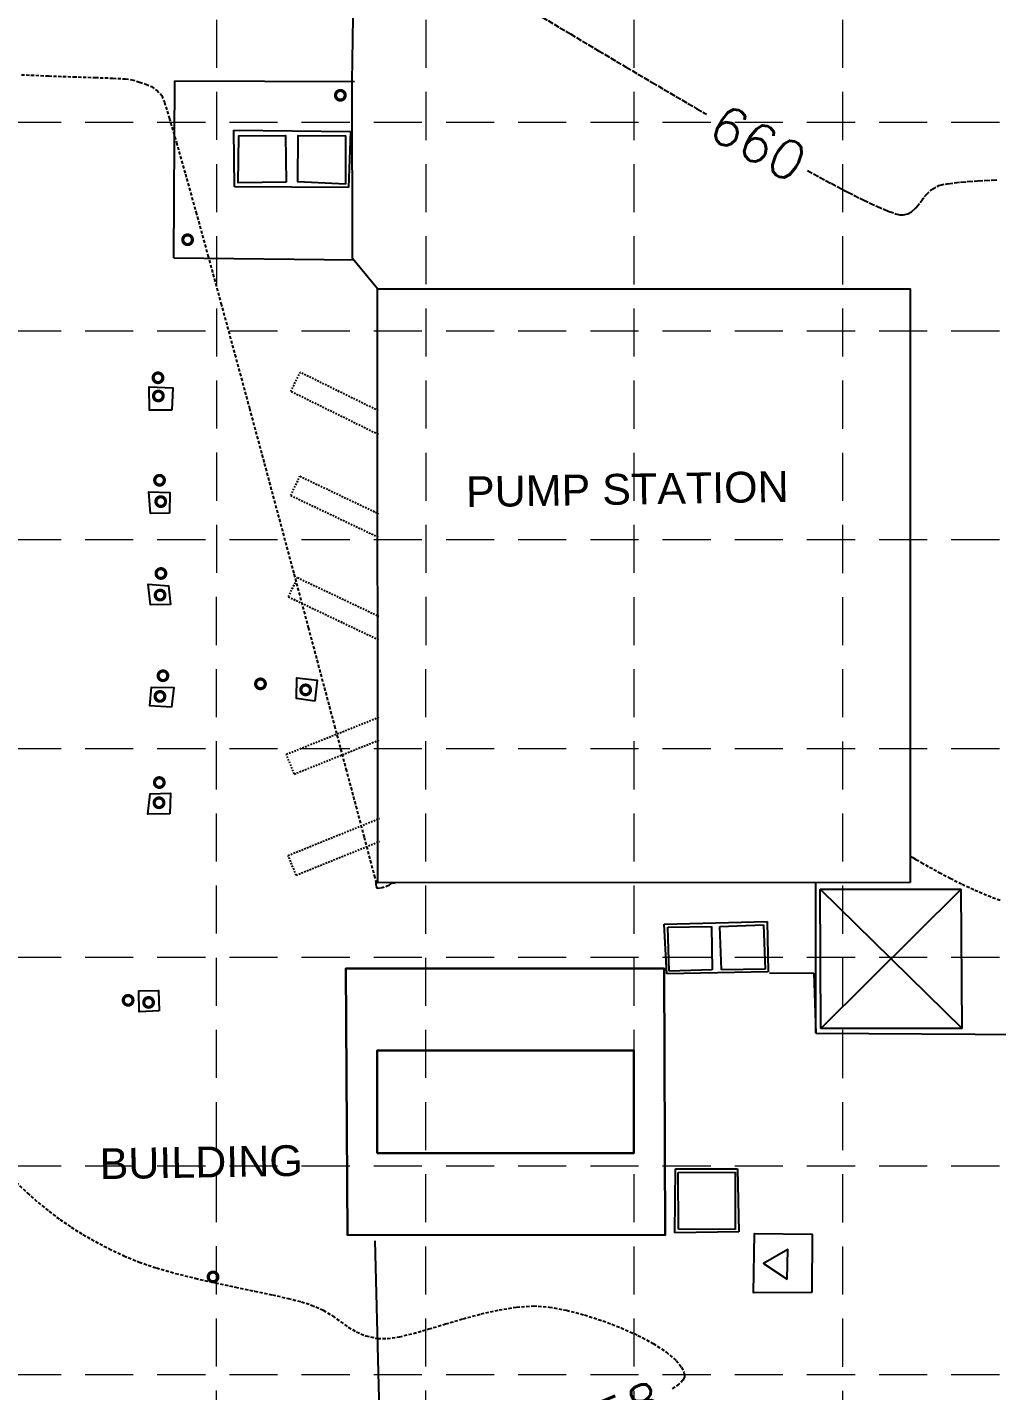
# Model space of a CAD drawing. Header units: inches. Extents: x 2507435 to 2508087, y 7097652 to 7098695.
# Drawn here: x 2507616.3 to 2507691.8, y 7098205.1 to 7098311.4 of the extents above; entities that cross this region are included whole.
import ezdxf

# ---------------------------------------------------------------- set-up
doc = ezdxf.new("R2010")
doc.units = ezdxf.units.IN
doc.header["$MEASUREMENT"] = 0
for name, pattern in [('DASHED7', [0.5317999999999998, 0.4379999999999999, -0.0938]), ('HIDDEN', [0.375, 0.25, -0.125]), ('HIDDEN2', [0.1875, 0.125, -0.0625])]:
    doc.linetypes.add(name, pattern=pattern)
for name, color, linetype in [('CONT-MJR', 7, 'DASHED7'), ('CONT-MNR', 8, 'HIDDEN'), ('E-ASPHALT', 8, 'Continuous'), ('E-CONCRETE', 7, 'Continuous'), ('E-PIPES', 8, 'HIDDEN2'), ('E-STRUCTURES', 6, 'Continuous'), ('E-UTILITIES', 5, 'Continuous'), ('GRID', 254, 'HIDDEN'), ('TXT-NOTES', 2, 'Continuous')]:
    doc.layers.add(name, color=color, linetype=linetype)
doc.layers.add('JUNK', color=7, linetype='Continuous', lineweight=0)
doc.styles.get("Standard").update_dxf_attribs({"font": 'ARIAL.TTF'})

msp = doc.modelspace()

# ---------------------------------------------------------------- linework, layer by layer
at = {"layer": 'CONT-MJR', "color": 35, "extrusion": (-0.5128415730166603, -0.8584832677378155, 0), "elevation": -7379812.689781787}
msp.add_lwpolyline([(-1487528.540803156, 660.0000000000009), (-1487525.975724655, 660.0000000000009)], dxfattribs=at)
at = {"layer": 'CONT-MJR', "color": 35, "elevation": 660}
for points in [[(2507658.587911016, 7098310.874510635), (2507660.784308226, 7098309.565576626)], [(2507664.945956312, 7098307.09822965), (2507666.804153665, 7098306.005259874)], [(2507680.188928219, 7098298.549792502), (2507681.387227831, 7098297.944348795)], [(2507686.234200427, 7098298.266464361), (2507686.684448558, 7098298.7179123)], [(2507686.684448558, 7098298.7179123), (2507687.290623586, 7098299.05901359)], [(2507687.940811784, 7098299.205443701), (2507688.975189262, 7098299.329050928)], [(2507681.387227831, 7098297.944348795), (2507682.451323815, 7098297.440902189)], [(2507682.451323815, 7098297.440902189), (2507683.34784964, 7098297.062809741)], [(2507685.503934419, 7098297.316310426), (2507685.865491584, 7098297.775615247)], [(2507683.921997477, 7098296.866286718), (2507684.257938056, 7098296.788547136)], [(2507684.257938056, 7098296.788547136), (2507684.432813363, 7098296.772691538)], [(2507684.633708511, 7098296.795511308), (2507684.868135205, 7098296.861358264)], [(2507684.868135205, 7098296.861358264), (2507685.169849425, 7098297.019253816)]]:
    msp.add_lwpolyline(points, dxfattribs=at)
at = {"layer": 'CONT-MJR', "color": 35, "extrusion": (0.5107500715994698, 0.8597292389823301, 0), "elevation": 7383412.206006797}
msp.add_lwpolyline([(1469552.82113432, 660), (1469550.335246219, 660)], dxfattribs=at)
at = {"layer": 'CONT-MJR', "color": 35, "extrusion": (-0.5091732822401959, -0.8606640277441284, 0), "elevation": -7386093.568618326}
msp.add_lwpolyline([(-1456013.663138987, 660), (-1456011.310934951, 660)], dxfattribs=at)
at = {"layer": 'CONT-MJR', "color": 35, "extrusion": (0.5037919635569135, 0.8638250155300377, 0), "elevation": 7395036.678441638}
msp.add_lwpolyline([(1409884.204275504, 660.0000000000009), (1409882.307582869, 660.0000000000009)], dxfattribs=at)
at = {"layer": 'CONT-MJR', "color": 35, "extrusion": (0.4986881731600036, 0.8667814637786958, 0), "elevation": 7403223.835858536}
msp.add_lwpolyline([(1366240.25446053, 660.0000000000009), (1366239.39078985, 660.0000000000009)], dxfattribs=at)
at = {"layer": 'CONT-MJR', "color": 35, "extrusion": (-0.482351509602428, -0.8759777515349686, 0), "elevation": -7427534.88918612}
msp.add_lwpolyline([(-1227206.529062607, 660.0000000000009), (-1227205.989370933, 660.0000000000009)], dxfattribs=at)
at = {"layer": 'CONT-MJR', "color": 35, "extrusion": (-0.4758457718324077, -0.8795287382622697, 0), "elevation": -7436426.565799893}
msp.add_lwpolyline([(-1172121.581530893, 660), (-1172120.02773598, 660)], dxfattribs=at)
at = {"layer": 'CONT-MJR', "color": 35, "extrusion": (0.07504164445535909, -0.9971804007286924, 0), "elevation": -6890103.864954439}
msp.add_lwpolyline([(3033286.351670507, 660), (3033287.67577185, 660)], dxfattribs=at)
at = {"layer": 'CONT-MJR', "color": 35, "extrusion": (0.04880705730549689, -0.9988082254152586, 0), "elevation": -6967446.871600308}
msp.add_lwpolyline([(2851148.800970684, 660), (2851150.310929698, 660)], dxfattribs=at)
at = {"layer": 'CONT-MJR', "color": 35, "extrusion": (0.4659211414256146, 0.8848262484650038, 0), "elevation": 7449142.092253316}
msp.add_lwpolyline([(1088387.576819084, 660.0000000000009), (1088386.108579739, 660.0000000000009)], dxfattribs=at)
at = {"layer": 'CONT-MJR', "color": 35, "extrusion": (0.219708939321976, -0.9755654678093174, 0), "elevation": -6373894.127382923}
msp.add_lwpolyline([(4005972.882042734, 660), (4005973.548515893, 660)], dxfattribs=at)
at = {"layer": 'CONT-MJR', "color": 35, "extrusion": (-0.6644790040423506, 0.7473069337206004, 0), "elevation": 3638302.43598333}
msp.add_lwpolyline([(-6590679.848767359, 660), (-6590680.295819273, 660)], dxfattribs=at)
at = {"layer": 'CONT-MJR', "color": 35, "extrusion": (0.7995525364873864, -0.6005961549965059, 0), "elevation": -2258183.756587404}
msp.add_lwpolyline([(7181568.479989272, 660.0000000000009), (7181569.093894039, 660.0000000000009)], dxfattribs=at)
at = {"layer": 'CONT-MJR', "color": 35, "extrusion": (-0.3238411337372874, -0.9461114734003326, 0), "elevation": -7527871.311149922}
msp.add_lwpolyline([(73827.41863113688, 660), (73828.02548123291, 660)], dxfattribs=at)
at = {"layer": 'CONT-MJR', "color": 35, "extrusion": (0.04756041313808708, -0.9988683632502006, 0), "elevation": -6970997.571558026}
msp.add_lwpolyline([(2842444.572038252, 660.0000000000009), (2842444.644031055, 660.0000000000009)], dxfattribs=at)
at = {"layer": 'CONT-MJR', "color": 35, "extrusion": (0.1487017789527234, -0.9888820864674895, 0), "elevation": -6646481.379425853}
msp.add_lwpolyline([(3535333.643377113, 660), (3535333.773811081, 660)], dxfattribs=at)
at = {"layer": 'CONT-MNR', "color": 35, "extrusion": (-0.04411447685201638, -0.9990264825979706, 0), "elevation": -7202019.535418374}
msp.add_lwpolyline([(2192036.457970881, 659.0000000000009), (2192038.579015104, 659.0000000000009)], dxfattribs=at)
at = {"layer": 'CONT-MNR', "color": 35, "extrusion": (-0.03629497159759312, -0.9993411204572391, 0), "elevation": -7184644.600263353}
msp.add_lwpolyline([(2248332.824193315, 659.0000000000009), (2248334.770667204, 659.0000000000009)], dxfattribs=at)
at = {"layer": 'CONT-MNR', "color": 35, "extrusion": (-0.03326227791473346, -0.9994466573399119, 0), "elevation": -7177788.89060298}
msp.add_lwpolyline([(2270126.409480528, 659.0000000000009), (2270128.106679606, 659.0000000000009)], dxfattribs=at)
at = {"layer": 'CONT-MNR', "color": 35, "extrusion": (-0.03713061511870919, -0.9993104209508207, 0), "elevation": -7186522.16858484}
msp.add_lwpolyline([(2242327.830456317, 659.0000000000009), (2242329.20358819, 659.0000000000009)], dxfattribs=at)
at = {"layer": 'CONT-MNR', "color": 35}
for points, elevation in [([(2507622.929031827, 7098307.430833042), (2507623.901998356, 7098307.376588253)], 659), ([(2507623.901998356, 7098307.376588253), (2507624.400602926, 7098307.310356873)], 659), ([(2507625.507822218, 7098306.967240457), (2507625.945566427, 7098306.774019893)], 659), ([(2507626.347398797, 7098306.495347515), (2507626.744318167, 7098306.077965637)], 659), ([(2507627.325328138, 7098304.326811098), (2507627.876769147, 7098302.433899954)], 659), ([(2507630.332824107, 7098293.612689607), (2507631.35152747, 7098289.882254567)], 659), ([(2507632.436627222, 7098285.885534089), (2507633.567955681, 7098281.699766386)], 659), ([(2507635.888628002, 7098273.070042167), (2507637.037636505, 7098268.78056208)], 659), ([(2507637.037636505, 7098268.78056208), (2507638.152202994, 7098264.610987626)], 659), ([(2507638.152202994, 7098264.610987626), (2507639.212159789, 7098260.638557022)], 659), ([(2507640.197339212, 7098256.940508481), (2507641.08757358, 7098253.594080216)], 659), ([(2507642.986929566, 7098246.436899234), (2507643.295706919, 7098245.269334224)], 659), ([(2507685.064520537, 7098246.773205103), (2507685.122938883, 7098246.742520879)], 659), ([(2507685.122938883, 7098246.742520879), (2507685.259454115, 7098246.668169707)], 659), ([(2507685.511257481, 7098246.526569656), (2507685.928721267, 7098246.288306593)], 659), ([(2507687.323736302, 7098245.508364517), (2507688.175177657, 7098245.057408566)], 659), ([(2507643.431679317, 7098244.606273003), (2507643.441053904, 7098244.412873929)], 659), ([(2507643.523455053, 7098244.282028569), (2507643.832844809, 7098244.302518193)], 659), ([(2507644.531890915, 7098244.587440703), (2507644.58033252, 7098244.642684449)], 659), ([(2507644.70263938, 7098244.667341858), (2507644.920316075, 7098244.701504638)], 659), ([(2507688.175177657, 7098245.057408566), (2507689.105176756, 7098244.59227943)], 659), ([(2507620.591653253, 7098217.2835012), (2507621.571566429, 7098216.727551617)], 658), ([(2507626.328652969, 7098214.673685683), (2507627.802717312, 7098214.254206453)], 658), ([(2507629.349716228, 7098213.86646167), (2507630.924296073, 7098213.507396732)], 658), ([(2507630.924296073, 7098213.507396732), (2507632.481103198, 7098213.17395705)], 658), ([(2507633.974783959, 7098212.863088025), (2507635.359984708, 7098212.571735064)], 658), ([(2507635.359984708, 7098212.571735064), (2507636.591351801, 7098212.296843572)], 658), ([(2507636.591351801, 7098212.296843572), (2507637.62353159, 7098212.035358952)], 658), ([(2507656.930881341, 7098211.629258499), (2507658.273121418, 7098211.375789224)], 658), ([(2507640.682528592, 7098210.48485817), (2507641.276300159, 7098210.06011658)], 658), ([(2507650.225111513, 7098210.707826882), (2507651.621735049, 7098211.083970303)], 658), ([(2507641.276300159, 7098210.06011658), (2507641.906891096, 7098209.682320689)], 658), ([(2507641.906891096, 7098209.682320689), (2507642.645397367, 7098209.37712355)], 658), ([(2507642.645397367, 7098209.37712355), (2507643.562914942, 7098209.170178216)], 658), ([(2507666.04961355, 7098208.122406814), (2507666.824673448, 7098207.459034478)], 658), ([(2507666.824673448, 7098207.459034478), (2507667.242295507, 7098206.937035604)], 658), ([(2507667.470298213, 7098206.190086655), (2507667.454421353, 7098206.10750448)], 658)]:
    msp.add_lwpolyline(points, dxfattribs=dict(at, elevation=elevation))
at = {"layer": 'CONT-MNR', "color": 35, "extrusion": (-0.2892721055957464, -0.9572469111593954, 0), "elevation": -7520218.537704956}
msp.add_lwpolyline([(347073.4099924688, 659), (347074.0394689376, 659)], dxfattribs=at)
at = {"layer": 'CONT-MNR', "color": 35, "extrusion": (-0.3039825415867847, -0.9526776025552605, 0), "elevation": -7524672.438967592}
msp.add_lwpolyline([(231196.7343109199, 659), (231197.2640335518, 659)], dxfattribs=at)
at = {"layer": 'CONT-MNR', "color": 35, "extrusion": (-0.5698743622968027, -0.8217318365481603, 0), "elevation": -7261936.398406206}
msp.add_lwpolyline([(-1984546.972605545, 659.0000000000009), (-1984546.48359885, 659.0000000000009)], dxfattribs=at)
at = {"layer": 'CONT-MNR', "color": 35, "extrusion": (0.9331170710965144, 0.3595727070124521, 0), "elevation": 4892266.454718506}
msp.add_lwpolyline([(5721876.440586579, 659.0000000000009), (5721875.893259857, 659.0000000000009)], dxfattribs=at)
at = {"layer": 'CONT-MNR', "color": 35, "extrusion": (0.9552288469166377, 0.2958679604457213, 0), "elevation": 4495518.782266487}
msp.add_lwpolyline([(6038579.773433604, 659), (6038578.47486035, 659)], dxfattribs=at)
at = {"layer": 'CONT-MNR', "color": 35, "extrusion": (0.9622085732561936, 0.2723135353820674, 0), "elevation": 4345824.872549929}
msp.add_lwpolyline([(6147186.44491821, 659), (6147183.879830442, 659)], dxfattribs=at)
at = {"layer": 'CONT-MNR', "color": 35, "extrusion": (0.9633940851853496, 0.2680892325884864, 0), "elevation": 4318812.327764819}
msp.add_lwpolyline([(6166191.981512377, 659.0000000000009), (6166188.902658598, 659.0000000000009)], dxfattribs=at)
at = {"layer": 'CONT-MNR', "color": 35, "extrusion": (0.9641516129145685, 0.2653519687400797, 0), "elevation": 4301282.01480818}
msp.add_lwpolyline([(6178430.102769722, 659.0000000000009), (6178426.589928648, 659.0000000000009)], dxfattribs=at)
at = {"layer": 'CONT-MNR', "color": 35, "extrusion": (0.965064447785263, 0.2620126172933766, 0), "elevation": 4279867.375867483}
msp.add_lwpolyline([(6193276.151817086, 659), (6193272.010414416, 659)], dxfattribs=at)
at = {"layer": 'CONT-MNR', "color": 35, "extrusion": (0.9655960369207416, 0.2600467140399164, 0), "elevation": 4267245.866621345}
msp.add_lwpolyline([(6201970.808878384, 659.0000000000009), (6201966.358180009, 659.0000000000009)], dxfattribs=at)
at = {"layer": 'CONT-MNR', "color": 35, "extrusion": (0.9657870551847563, 0.2593363916567761, 0), "elevation": 4262682.805332852}
msp.add_lwpolyline([(6205103.487881023, 659.0000000000009), (6205099.002267467, 659.0000000000009)], dxfattribs=at)
at = {"layer": 'CONT-MNR', "color": 35, "extrusion": (0.9662978084108035, 0.2574267768909796, 0), "elevation": 4250408.63271084}
msp.add_lwpolyline([(6213500.218574591, 659), (6213496.391546827, 659)], dxfattribs=at)
at = {"layer": 'CONT-MNR', "color": 35, "extrusion": (0.9664734411235039, 0.2567666014163314, 0), "elevation": 4246162.962353162}
msp.add_lwpolyline([(6216395.097409765, 659.0000000000009), (6216392.078630718, 659.0000000000009)], dxfattribs=at)
at = {"layer": 'CONT-MNR', "color": 35, "extrusion": (0.9665553332425546, 0.2564581599021062, 0), "elevation": 4244178.923272105}
msp.add_lwpolyline([(6217746.830273437, 659), (6217744.335358783, 659)], dxfattribs=at)
at = {"layer": 'CONT-MNR', "color": 35, "extrusion": (0.9666431730112763, 0.2561268749481237, 0), "elevation": 4242047.651159726}
msp.add_lwpolyline([(6219198.588075771, 659), (6219196.696852417, 659)], dxfattribs=at)
at = {"layer": 'CONT-MNR', "color": 35, "extrusion": (0.4901577830702673, 0.8716337233584074, 0), "elevation": 7416232.620105196}
msp.add_lwpolyline([(1293477.810846992, 659.0000000000009), (1293477.521960319, 659.0000000000009)], dxfattribs=at)
at = {"layer": 'CONT-MNR', "color": 35, "extrusion": (-0.493272963982053, -0.8698745788930495, 0), "elevation": -7411557.671716276}
msp.add_lwpolyline([(-1320000.744465163, 659), (-1320000.008519947, 659)], dxfattribs=at)
at = {"layer": 'CONT-MNR', "color": 35, "extrusion": (0.9671294410240707, 0.2542845734693094, 0), "elevation": 4230189.929557989}
msp.add_lwpolyline([(6227266.973720957, 659), (6227266.529360936, 659)], dxfattribs=at)
at = {"layer": 'CONT-MNR', "color": 35, "extrusion": (-0.4834858103179686, -0.8753521983871276, 0), "elevation": -7425896.048179187}
msp.add_lwpolyline([(-1236792.232068873, 659.0000000000009), (-1236791.369747396, 659.0000000000009)], dxfattribs=at)
at = {"layer": 'CONT-MNR', "color": 35, "extrusion": (0.9951848471508454, 0.09801591708160731, 0), "elevation": 3191309.700018024}
msp.add_lwpolyline([(6818276.737299804, 659), (6818276.502863394, 659)], dxfattribs=at)
at = {"layer": 'CONT-MNR', "color": 35, "extrusion": (0.8461831696966216, 0.5328921498034838, 0), "elevation": 5904524.400426891}
msp.add_lwpolyline([(4670111.452323176, 659), (4670111.297693109, 659)], dxfattribs=at)
at = {"layer": 'CONT-MNR', "color": 35, "extrusion": (0.3077817451430931, -0.9514569866035312, 0), "elevation": -5981867.139179354}
msp.add_lwpolyline([(4570625.263554518, 659), (4570625.709435409, 659)], dxfattribs=at)
at = {"layer": 'CONT-MNR', "color": 35, "extrusion": (-0.3747138061482519, 0.9271405306003455, 0), "elevation": 5641421.192166066}
msp.add_lwpolyline([(-4984748.818057476, 659.0000000000009), (-4984749.062419368, 659.0000000000009)], dxfattribs=at)
at = {"layer": 'CONT-MNR', "color": 35, "extrusion": (0.7582770359666567, -0.6519324633162715, 0), "elevation": -2726086.816211373}
msp.add_lwpolyline([(7017250.669114623, 659.0000000000009), (7017250.743128124, 659.0000000000009)], dxfattribs=at)
at = {"layer": 'CONT-MNR', "color": 35, "extrusion": (-0.1976266921698024, 0.980277353886145, 0), "elevation": 6462670.972018572}
msp.add_lwpolyline([(-3860989.802641044, 659.0000000000009), (-3860989.927408652, 659.0000000000009)], dxfattribs=at)
at = {"layer": 'CONT-MNR', "color": 35, "extrusion": (-0.4207804630574707, -0.9071625002771777, 0), "elevation": -7494447.894791624}
msp.add_lwpolyline([(-711921.1278645424, 659.0000000000009), (-711920.0359893464, 659.0000000000009)], dxfattribs=at)
at = {"layer": 'CONT-MNR', "color": 35, "extrusion": (-0.3872635296984586, -0.9219690659482515, 0), "elevation": -7515498.430871692}
msp.add_lwpolyline([(-436878.3823384978, 659.0000000000009), (-436877.2619443391, 659.0000000000009)], dxfattribs=at)
at = {"layer": 'CONT-MNR', "color": 35, "extrusion": (-0.3603632971313041, -0.9328120357717601, 0), "elevation": -7525006.99853196}
msp.add_lwpolyline([(-218742.0363895209, 659), (-218741.0018706461, 659)], dxfattribs=at)
at = {"layer": 'CONT-MNR', "color": 35, "extrusion": (-0.6837261711026538, -0.7297386675716894, 0), "elevation": -6894368.850813955}
msp.add_lwpolyline([(-3023335.789378339, 658), (-3023334.593812584, 658)], dxfattribs=at)
at = {"layer": 'CONT-MNR', "color": 35, "extrusion": (0.6607773244665641, 0.75058199250369, 0), "elevation": 6984772.466713166}
msp.add_lwpolyline([(2808171.5591223, 658.0000000000009), (2808170.429551854, 658.0000000000009)], dxfattribs=at)
at = {"layer": 'CONT-MNR', "color": 35, "extrusion": (-0.6326157522928846, -0.774465822325884, 0), "elevation": -7083686.69981759}
msp.add_lwpolyline([(-2548381.900734484, 658), (-2548380.815818673, 658)], dxfattribs=at)
at = {"layer": 'CONT-MNR', "color": 35, "extrusion": (-0.6000204051549062, -0.799984695727201, 0), "elevation": -7183088.57674592}
msp.add_lwpolyline([(-2253020.315538132, 658.0000000000009), (-2253019.253473443, 658.0000000000009)], dxfattribs=at)
at = {"layer": 'CONT-MNR', "color": 35, "extrusion": (-0.5645350950967783, -0.8254090661024215, 0), "elevation": -7274572.681255381}
msp.add_lwpolyline([(-1937382.141714097, 658), (-1937381.080360253, 658)], dxfattribs=at)
at = {"layer": 'CONT-MNR', "color": 35, "extrusion": (-0.5282678378731123, -0.8490777888208284, 0), "elevation": -7351633.943803744}
msp.add_lwpolyline([(-1620596.032858747, 658), (-1620594.949946214, 658)], dxfattribs=at)
at = {"layer": 'CONT-MNR', "color": 35, "extrusion": (-0.4620060046282691, -0.8868767962278774, 0), "elevation": -7453779.933661176}
msp.add_lwpolyline([(-1055467.364738921, 658.0000000000009), (-1055466.172510552, 658.0000000000009)], dxfattribs=at)
at = {"layer": 'CONT-MNR', "color": 35, "extrusion": (-0.4351419212737184, -0.9003618763309656, 0), "elevation": -7482134.964068252}
msp.add_lwpolyline([(-830963.609450738, 658), (-830962.3301690263, 658)], dxfattribs=at)
at = {"layer": 'CONT-MNR', "color": 35, "extrusion": (0.3815671468448611, 0.9243411234217984, 0), "elevation": 7517999.4519201}
msp.add_lwpolyline([(390546.0992273325, 658.0000000000009), (390544.8095148788, 658.0000000000009)], dxfattribs=at)
at = {"layer": 'CONT-MNR', "color": 35, "extrusion": (-0.3177020789745941, -0.9481905868627999, 0), "elevation": -7527138.435024641}
msp.add_lwpolyline([(122588.6915040244, 658), (122590.1213601553, 658)], dxfattribs=at)
at = {"layer": 'CONT-MNR', "color": 35, "extrusion": (-0.2431227962188645, -0.9699955185250706, 0), "elevation": -7494897.499383838}
msp.add_lwpolyline([(706650.0331213884, 658), (706651.6279729994, 658)], dxfattribs=at)
at = {"layer": 'CONT-MNR', "color": 35, "extrusion": (-0.2037567089757551, -0.9790215541791558, 0), "elevation": -7460250.635132689}
msp.add_lwpolyline([(1008717.693025949, 658.0000000000009), (1008719.218713258, 658.0000000000009)], dxfattribs=at)
at = {"layer": 'CONT-MNR', "color": 35, "extrusion": (-0.3037747591773696, -0.9527438772759084, 0), "elevation": -7524535.071486825}
msp.add_lwpolyline([(232878.7406153595, 658), (232879.5673211063, 658)], dxfattribs=at)
at = {"layer": 'CONT-MNR', "color": 35, "extrusion": (-0.4122042782952932, -0.9110914514773236, 0), "elevation": -7500779.358886538}
msp.add_lwpolyline([(-641225.3458907208, 658.0000000000009), (-641224.3472102229, 658.0000000000009)], dxfattribs=at)
at = {"layer": 'CONT-MNR', "color": 35, "extrusion": (0.5158876014859298, 0.8566562803324881, 0), "elevation": 7374387.386169649}
msp.add_lwpolyline([(1513694.266638863, 658), (1513693.410495334, 658)], dxfattribs=at)
at = {"layer": 'CONT-MNR', "color": 35, "extrusion": (0.2201738869051457, -0.9754606396595817, 0), "elevation": -6371906.119847009}
msp.add_lwpolyline([(4008956.179411989, 658.0000000000009), (4008957.613358683, 658.0000000000009)], dxfattribs=at)
at = {"layer": 'CONT-MNR', "color": 35, "extrusion": (0.1582891189379244, -0.9873928067521334, 0), "elevation": -6611788.689641888}
msp.add_lwpolyline([(3599608.182757381, 658.0000000000009), (3599609.571286609, 658.0000000000009)], dxfattribs=at)
at = {"layer": 'CONT-MNR', "color": 35, "extrusion": (0.06712138282882575, -0.9977448170585234, 0), "elevation": -6913886.623302327}
msp.add_lwpolyline([(2978440.951621446, 658), (2978442.268009321, 658)], dxfattribs=at)
at = {"layer": 'CONT-MNR', "color": 35, "extrusion": (-0.06396320718778786, -0.9979522574383266, 0), "elevation": -7244074.099019356}
msp.add_lwpolyline([(2048496.285488522, 658), (2048497.513948873, 658)], dxfattribs=at)
at = {"layer": 'CONT-MNR', "color": 35, "extrusion": (-0.2505457034632347, -0.9681047724684105, 0), "elevation": -7500095.314975716}
msp.add_lwpolyline([(649249.5794508918, 658.0000000000009), (649251.0398808534, 658.0000000000009)], dxfattribs=at)
at = {"layer": 'CONT-MNR', "color": 35, "extrusion": (-0.5790255176534033, -0.8153094197335197, 0), "elevation": -7239225.815845953}
msp.add_lwpolyline([(-2065542.700954054, 658.0000000000009), (-2065541.930635263, 658.0000000000009)], dxfattribs=at)
at = {"layer": 'CONT-MNR', "color": 35, "extrusion": (-0.2871209294136212, 0.9578943427605461, 0), "elevation": 6079337.025102689}
msp.add_lwpolyline([(-4440106.037538274, 658.0000000000009), (-4440107.397546381, 658.0000000000009)], dxfattribs=at)
at = {"layer": 'CONT-MNR', "color": 35, "extrusion": (0.281977390764629, -0.9594210499554259, 0), "elevation": -6103072.102680834}
msp.add_lwpolyline([(4407425.924052429, 658), (4407427.346388023, 658)], dxfattribs=at)
at = {"layer": 'CONT-MNR', "color": 35, "extrusion": (-0.3055672376224765, -0.9521705011665553, 0), "elevation": -7524965.778112807}
msp.add_lwpolyline([(218738.8505460573, 658.0000000000009), (218740.3571880516, 658.0000000000009)], dxfattribs=at)
at = {"layer": 'CONT-MNR', "color": 35, "extrusion": (-0.3570842374085826, -0.9340721853231319, 0), "elevation": -7525687.299127311}
msp.add_lwpolyline([(-192322.5971785979, 658), (-192321.0936196251, 658)], dxfattribs=at)
at = {"layer": 'CONT-MNR', "color": 35, "extrusion": (-0.009066353587272783, -0.9999588997717009, 0), "elevation": -7120652.615373044}
msp.add_lwpolyline([(2443185.624018755, 658), (2443186.380597311, 658)], dxfattribs=at)
at = {"layer": 'CONT-MNR', "color": 35, "extrusion": (0.1535377864176482, -0.9881427772047766, 0), "elevation": -6629025.957889195}
msp.add_lwpolyline([(3567753.944540796, 658.0000000000009), (3567754.893696467, 658.0000000000009)], dxfattribs=at)
at = {"layer": 'CONT-MNR', "color": 35, "extrusion": (0.2345259301614379, -0.972109864203585, 0), "elevation": -6312131.451011142}
msp.add_lwpolyline([(4102420.831292158, 658.0000000000009), (4102421.951932346, 658.0000000000009)], dxfattribs=at)
at = {"layer": 'CONT-MNR', "color": 35, "extrusion": (0.2735492865761379, -0.9618579873420432, 0), "elevation": -6141504.703391708}
msp.add_lwpolyline([(4353709.832402467, 658), (4353711.0914237, 658)], dxfattribs=at)
at = {"layer": 'CONT-MNR', "color": 35, "extrusion": (-0.4103198052386758, -0.9119416962881427, 0), "elevation": -7502097.278772232}
msp.add_lwpolyline([(-625694.1322527453, 658.0000000000009), (-625692.6810559398, 658.0000000000009)], dxfattribs=at)
at = {"layer": 'CONT-MNR', "color": 35, "extrusion": (-0.4709254031025198, -0.8821730355847028, 0), "elevation": -7442771.557864897}
msp.add_lwpolyline([(-1130533.700836002, 658), (-1130532.350190728, 658)], dxfattribs=at)
at = {"layer": 'CONT-MNR', "color": 35, "extrusion": (-0.5467517167523461, -0.8372947869349017, 0), "elevation": -7314363.375137987}
msp.add_lwpolyline([(-1781302.970813916, 658), (-1781301.76607631, 658)], dxfattribs=at)
at = {"layer": 'CONT-MNR', "color": 35, "extrusion": (0.7029435383753564, -0.7112456550702676, 0), "elevation": -3285819.560957223}
msp.add_lwpolyline([(6773205.498325258, 658.0000000000009), (6773205.052440538, 658.0000000000009)], dxfattribs=at)
at = {"layer": 'CONT-MNR', "color": 35, "extrusion": (0.9057043212554912, 0.4239099933466183, 0), "elevation": 5280205.91306957}
msp.add_lwpolyline([(5365851.492041832, 658.0000000000009), (5365851.072047751, 658.0000000000009)], dxfattribs=at)
at = {"layer": 'CONT-MNR', "color": 35, "extrusion": (0.8737336361611319, -0.486404700882554, 0), "elevation": -1261567.415288935}
msp.add_lwpolyline([(7421682.670611776, 658), (7421682.461975436, 658)], dxfattribs=at)
at = {"layer": 'CONT-MNR', "color": 35, "extrusion": (0.9813488490290582, 0.1922353674778467, 0), "elevation": 3825422.882543955}
msp.add_lwpolyline([(6483754.466473878, 658.0000000000009), (6483754.215646997, 658.0000000000009)], dxfattribs=at)
at = {"layer": 'CONT-MNR', "color": 35, "extrusion": (0.9998949783854233, 0.0144924876958356, 0), "elevation": 2610274.776883996}
msp.add_lwpolyline([(7061118.505475905, 658), (7061118.38505343, 658)], dxfattribs=at)
at = {"layer": 'CONT-MNR', "color": 35, "extrusion": (0.566858781066311, -0.8238149806406873, 0), "elevation": -4426115.039415039}
msp.add_lwpolyline([(6089533.851407601, 658), (6089533.181039583, 658)], dxfattribs=at)
at = {"layer": 'E-ASPHALT'}
for p, q in [((2507674.108795671, 7098237.681706266), (2507677.542094877, 7098237.660848359)), ((2507677.542094877, 7098237.660848359), (2507677.719504799, 7098232.983952132)), ((2507677.719504799, 7098232.983952132), (2507697.197421393, 7098232.8618479))]:
    msp.add_line(p, q, dxfattribs=at)
msp.add_lwpolyline([(2507643.718049356, 7098203.454039899), (2507643.356176951, 7098216.787735794)], dxfattribs=at)
at = {"layer": 'E-CONCRETE'}
for p, q in [((2507641.587284637, 7098307.171917922), (2507641.712505896, 7098317.50500412)), ((2507627.672923984, 7098293.426348936), (2507627.748824516, 7098307.219414334)), ((2507627.748824516, 7098307.219414334), (2507641.761274558, 7098307.180093521)), ((2507641.600569183, 7098293.368860235), (2507641.587284637, 7098307.171917922)), ((2507632.407143031, 7098298.949609305), (2507632.353096264, 7098303.375133998)), ((2507632.353096264, 7098303.375133998), (2507641.451121604, 7098303.278774039)), ((2507641.451121604, 7098303.278774039), (2507641.290302529, 7098298.916635986)), ((2507641.290302529, 7098298.916635986), (2507632.407143031, 7098298.949609305)), ((2507627.672923984, 7098293.426348936), (2507641.739758003, 7098293.276476012)), ((2507643.549322146, 7098291.001036321), (2507641.600569183, 7098293.368860235)), ((2507677.719504799, 7098232.983952132), (2507677.703916655, 7098244.681895982)), ((2507665.893397542, 7098241.487744005), (2507673.910644012, 7098241.693587452)), ((2507666.100487502, 7098237.612919934), (2507665.893397542, 7098241.487744005)), ((2507673.910644012, 7098241.693587452), (2507673.996709603, 7098237.747396491)), ((2507673.996709603, 7098237.747396491), (2507666.100487502, 7098237.612919934)), ((2507666.716780602, 7098217.416930343), (2507666.772436975, 7098222.39546353)), ((2507666.772436975, 7098222.39546353), (2507671.597562518, 7098222.403462655)), ((2507671.597562518, 7098222.403462655), (2507671.704829089, 7098217.481129366)), ((2507671.704829089, 7098217.481129366), (2507666.716780602, 7098217.416930343))]:
    msp.add_line(p, q, dxfattribs=at)
for points in [[(2507627.52515503, 7098281.541500306), (2507625.772976069, 7098281.542573117), (2507625.745336254, 7098283.364025992), (2507627.597679489, 7098283.287597653), (2507627.52515503, 7098281.541500306)], [(2507627.352290753, 7098273.509297946), (2507625.864084046, 7098273.481074602), (2507625.725054797, 7098275.185025423), (2507627.374292664, 7098275.139184278), (2507627.352290753, 7098273.509297946)], [(2507627.428745399, 7098266.403785252), (2507625.872605877, 7098266.369935164), (2507625.669822196, 7098267.981942404), (2507627.274542499, 7098267.83981828), (2507627.428745399, 7098266.403785252)], [(2507638.655527785, 7098258.849719216), (2507637.225806158, 7098259.073555386), (2507637.250817175, 7098260.681626334), (2507638.853408723, 7098260.498055444), (2507638.655527785, 7098258.849719216)], [(2507627.48907496, 7098258.382457702), (2507625.804999015, 7098258.487224055), (2507625.936624986, 7098259.957713356), (2507627.670569889, 7098259.930324489), (2507627.48907496, 7098258.382457702)], [(2507627.35836152, 7098250.066890507), (2507625.663658652, 7098250.040793165), (2507625.828000832, 7098251.639408066), (2507627.406864381, 7098251.692671903), (2507627.35836152, 7098250.066890507)], [(2507626.534306784, 7098234.720487032), (2507624.967745103, 7098234.641524881), (2507624.958992221, 7098236.273335141), (2507626.479101519, 7098236.315320129), (2507626.534306784, 7098234.720487032)], [(2507677.392359079, 7098212.750690466), (2507672.848518395, 7098212.732669711), (2507672.929658723, 7098217.360110537), (2507677.415428267, 7098217.297788145), (2507677.392359079, 7098212.750690466)]]:
    msp.add_lwpolyline(points, dxfattribs=at)
at = {"layer": 'E-PIPES'}
for p, q in [((2507636.789415803, 7098283.005835715), (2507637.522407637, 7098284.495239277)), ((2507643.611257127, 7098281.498686116), (2507637.522407637, 7098284.495239277)), ((2507643.616352434, 7098279.646041952), (2507636.789415803, 7098283.005835715)), ((2507636.793204648, 7098274.898163542), (2507637.507182481, 7098276.396774784)), ((2507637.507182481, 7098276.396774784), (2507643.63331599, 7098273.478123566)), ((2507636.793204648, 7098274.898163542), (2507643.638379771, 7098271.636941977)), ((2507636.610127033, 7098266.993680584), (2507637.323591263, 7098268.492536412)), ((2507637.323591263, 7098268.492536412), (2507643.655316996, 7098265.478597553)), ((2507636.610127033, 7098266.993680584), (2507643.660379945, 7098263.637718543)), ((2507636.446878084, 7098254.722941964), (2507643.676923747, 7098257.622422399)), ((2507637.064757215, 7098253.182219608), (2507643.681837251, 7098255.835881147)), ((2507637.064757215, 7098253.182219608), (2507636.446878084, 7098254.722941964)), ((2507636.588224157, 7098246.834028585), (2507643.698654873, 7098249.721024242)), ((2507637.212709852, 7098245.295972144), (2507643.703576826, 7098247.931410911)), ((2507637.212709852, 7098245.295972144), (2507636.588224157, 7098246.834028585))]:
    msp.add_line(p, q, dxfattribs=at)
at = {"layer": 'E-STRUCTURES', "color": 7}
for p, q in [((2507678.034550534, 7098244.205398827), (2507689.035531721, 7098244.213847301)), ((2507678.107385505, 7098233.335344411), (2507678.034550534, 7098244.205398827)), ((2507678.034550534, 7098244.205398827), (2507689.108366692, 7098233.343792886)), ((2507689.035531721, 7098244.213847301), (2507678.107385505, 7098233.335344411)), ((2507689.108366692, 7098233.343792886), (2507689.035531721, 7098244.213847301)), ((2507689.108366692, 7098233.343792886), (2507678.107385505, 7098233.335344411))]:
    msp.add_line(p, q, dxfattribs=at)
for points in [[(2507685.0652276, 7098244.715297758), (2507643.56523005, 7098244.701039053), (2507643.549322146, 7098291.001036321), (2507685.049319696, 7098291.015295025)], [(2507665.879849379, 7098238.024795787), (2507665.961703207, 7098217.21692781), (2507641.205924856, 7098217.246715494), (2507641.080240578, 7098238.021489049)]]:
    msp.add_lwpolyline(points, close=True, dxfattribs=at)
at = {"layer": 'E-UTILITIES', "color": 7}
for p, q in [((2507666.181727626, 7098241.241979632), (2507669.577566651, 7098241.303764106)), ((2507666.290686327, 7098237.811043699), (2507666.181727626, 7098241.241979632)), ((2507669.577566651, 7098241.303764106), (2507669.63233462, 7098237.926170416)), ((2507670.220068939, 7098241.298897191), (2507673.624797115, 7098241.417054491)), ((2507670.36049201, 7098237.902617484), (2507670.220068939, 7098241.298897191)), ((2507673.624797115, 7098241.417054491), (2507673.751611019, 7098237.969525134)), ((2507669.63233462, 7098237.926170416), (2507666.290686327, 7098237.811043699)), ((2507673.751611019, 7098237.969525134), (2507670.36049201, 7098237.902617484)), ((2507666.989819184, 7098222.123402661), (2507671.42338461, 7098222.144959331)), ((2507667.008981005, 7098217.693783432), (2507666.989819184, 7098222.123402661)), ((2507671.42338461, 7098222.144959331), (2507671.409817624, 7098217.668535842)), ((2507671.409817624, 7098217.668535842), (2507667.008981005, 7098217.693783432))]:
    msp.add_line(p, q, dxfattribs=at)
at = {"layer": 'E-UTILITIES', "color": 7, "const_width": 0.25}
for points in [[(2507640.279974853, 7098306.090166783, 1), (2507641.029868323, 7098306.102807334, 1)], [(2507628.377624624, 7098294.827818072, 1), (2507629.127518095, 7098294.840458623, 1)], [(2507626.069215474, 7098284.065090254, 1), (2507626.819108944, 7098284.077730804, 1)], [(2507626.097796865, 7098282.647074551, 1), (2507626.847690335, 7098282.659715102, 1)], [(2507626.189160808, 7098276.077920323, 1), (2507626.939054278, 7098276.090560874, 1)], [(2507626.284634428, 7098274.414164123, 1), (2507627.034527898, 7098274.426804673, 1)], [(2507626.297020144, 7098268.808872698, 1), (2507627.046913614, 7098268.821513248, 1)], [(2507626.230027647, 7098267.12672567, 1), (2507626.979921117, 7098267.13936622, 1)], [(2507626.456639292, 7098260.835457386, 1), (2507627.206532762, 7098260.848097936, 1)], [(2507634.054659778, 7098260.203250134, 1), (2507634.804553248, 7098260.215890684, 1)], [(2507637.575133316, 7098259.736034067, 1), (2507638.325026786, 7098259.748674618, 1)], [(2507626.223490813, 7098259.224829113, 1), (2507626.973384283, 7098259.237469663, 1)], [(2507626.172040965, 7098252.510873324, 1), (2507626.921934436, 7098252.523513874, 1)], [(2507626.148523606, 7098250.934163005, 1), (2507626.898417077, 7098250.946803556, 1)], [(2507623.742569409, 7098235.532388226, 1), (2507624.492462879, 7098235.545028776, 1)], [(2507625.336555947, 7098235.367553969, 1), (2507626.086449416, 7098235.380194519, 1)], [(2507630.3607393, 7098213.966030022, 1), (2507631.110632769, 7098213.978670572, 1)]]:
    msp.add_lwpolyline(points, format="xyb", close=True, dxfattribs=at)
at = {"layer": 'E-UTILITIES', "color": 7}
for points in [[(2507636.434234779, 7098299.313097809), (2507632.699000596, 7098299.259676334), (2507632.756808887, 7098302.941097546), (2507636.371074445, 7098302.959598249), (2507636.434234779, 7098299.313097809)], [(2507641.050553415, 7098299.162930222), (2507637.33097767, 7098299.352108114), (2507637.360321104, 7098302.96736218), (2507641.049972439, 7098302.927831196), (2507641.050553415, 7098299.162930222)], [(2507675.47169913, 7098213.807357623), (2507675.521225774, 7098216.118929684), (2507673.631161395, 7098215.022868728), (2507675.47169913, 7098213.807357623)]]:
    msp.add_lwpolyline(points, dxfattribs=at)
at = {"layer": 'GRID', "color": 252, "linetype": 'HIDDEN', "lineweight": 0, "ltscale": 15}
for p, q in [((2507663.538204653, 7097734.480451447), (2507663.538204653, 7098678.232320917)), ((2507679.809299212, 7097734.477893291), (2507679.809299212, 7098678.232320917)), ((2507630.99825599, 7097734.485567407), (2507631.03073255, 7098677.579446635)), ((2507647.2739496, 7097734.483008528), (2507647.373093639, 7098677.557886823)), ((2507452.013975376, 7098303.997146043), (2508070.315568645, 7098303.997146043)), ((2507452.013975376, 7098287.726051483), (2508070.315568645, 7098287.726051483)), ((2507452.013975376, 7098271.454956924), (2508070.315568645, 7098271.454956924)), ((2507452.013975376, 7098255.183862365), (2508070.315568645, 7098255.183862365)), ((2507452.013975376, 7098238.912767804), (2508070.315568645, 7098238.912767804)), ((2507452.013975376, 7098222.641673245), (2508070.315568645, 7098222.641673245)), ((2507452.013975376, 7098206.370578685), (2508070.315568645, 7098206.370578685))]:
    msp.add_line(p, q, dxfattribs=at)
at = {"layer": 'JUNK', "lineweight": 30}
for points in [[(2507641.080148276, 7098238.021451857), (2507641.205827974, 7098217.246678274), (2507665.961606319, 7098217.216885134), (2507665.879757078, 7098238.024753129)], [(2507643.535646186, 7098223.629172929), (2507663.535646005, 7098223.631860736), (2507663.534570883, 7098231.631860663), (2507643.534571063, 7098231.629172856)]]:
    msp.add_3dface(points, dxfattribs=at)

# ---------------------------------------------------------------- texts
at = {"layer": 'CONT-MJR', "color": 35, "insert": (2507670.573659073, 7098305.557492055, 660), "char_height": 3, "width": 11.5, "attachment_point": 1, "rotation": 330.84008611444074}
msp.add_mtext('\\Ftxt.shx;\\W1.0000000000;\\T1.0000000000;\\o\\l660', dxfattribs=at)
at = {"layer": 'CONT-MNR', "color": 35, "insert": (2507657.944422747, 7098202.941742091, 658), "char_height": 3, "width": 12, "attachment_point": 1, "rotation": 23.23411051359023}
msp.add_mtext('\\Ftxt.shx;\\W1.0000000000;\\T1.0000000000;\\o\\l658', dxfattribs=at)
at = {"layer": 'TXT-NOTES', "color": 0}
for s, p in [('PUMP STATION', (2507650.46496938, 7098273.981344544)), ('BUILDING', (2507621.912744227, 7098221.593321364))]:
    msp.add_text(s, height=2.4, rotation=0.9657126304681063, dxfattribs=at).set_placement(p)

doc.saveas('drawing.dxf')
